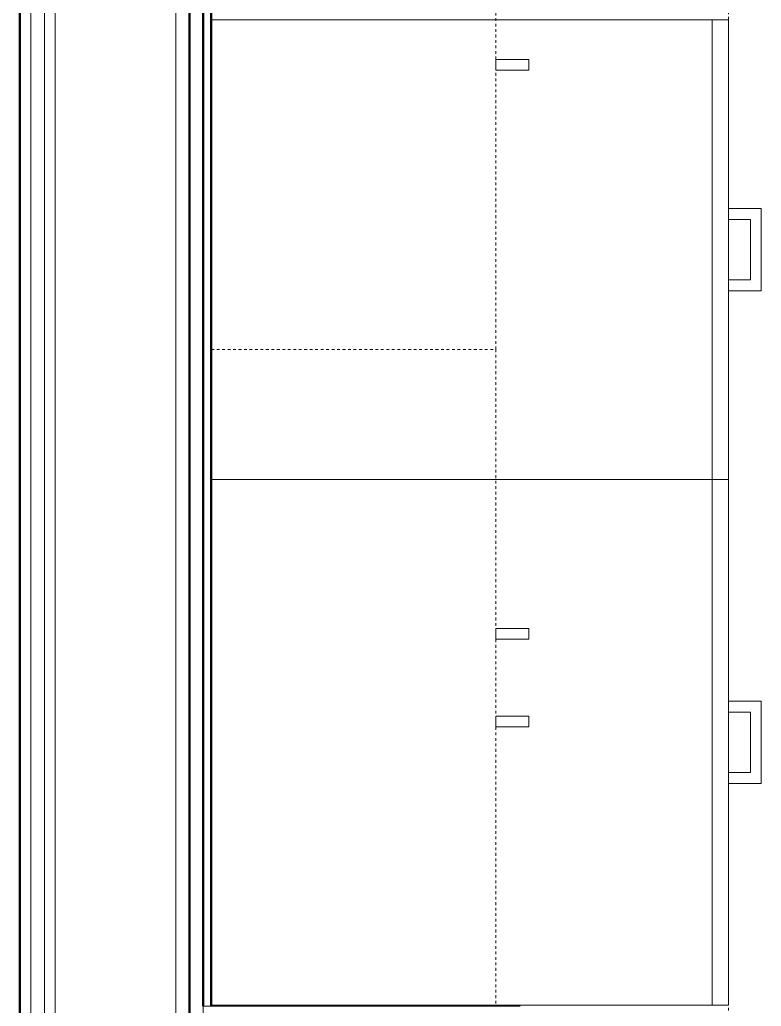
# Model space of a CAD drawing. Header units: inches. Extents: x -4217 to -1814, y 9706 to 12425.
# Drawn here: x -3410.3 to -3376.42, y 10721.8 to 10766.85 of the extents above; entities that cross this region are included whole.
import ezdxf

# ---------------------------------------------------------------- set-up
doc = ezdxf.new("R2010")
doc.units = ezdxf.units.IN
doc.header["$MEASUREMENT"] = 0
doc.linetypes.add('Dash', pattern=[0.25, 0.125, -0.125])
for name, color, linetype, lineweight in [('A-WALL', 113, 'Continuous', 13), ('A-WALL-3', 10, 'Continuous', 50), ('I-WALL-3', 2, 'Continuous', 50), ('Q-CASE-3', 250, 'Continuous', 9), ('Q-CASE-4', 250, 'Dash', 9), ('Q-CASE-HDLN-1', 250, 'Dash', 9)]:
    doc.layers.add(name, color=color, linetype=linetype, lineweight=lineweight)

msp = doc.modelspace()

# ---------------------------------------------------------------- linework, layer by layer
at = {"layer": 'A-WALL'}
for p, q in [((-3409.79874, 10450.9144), (-3409.79874, 10843.4144)), ((-3409.17374, 10451.5394), (-3409.17374, 10843.4144)), ((-3408.67374, 10452.0394), (-3408.67374, 10843.4144)), ((-3403.17374, 10457.5394), (-3403.17374, 10843.4144))]:
    msp.add_line(p, q, dxfattribs=at)
at = {"layer": 'A-WALL-3'}
for p, q in [((-3401.92374, 10806.19731), (-3401.92374, 10721.798)), ((-3401.54874, 10721.798), (-3401.54874, 10806.19731))]:
    msp.add_line(p, q, dxfattribs=at)
at = {"layer": 'I-WALL-3'}
for p, q in [((-3410.29874, 10843.4144), (-3410.29874, 10450.4144)), ((-3402.54874, 10458.1644), (-3402.54874, 10843.4144))]:
    msp.add_line(p, q, dxfattribs=at)
at = {"layer": 'Q-CASE-3'}
for p, q in [((-3378.67374, 10766.85361), (-3401.54874, 10766.85361)), ((-3378.67374, 10766.85361), (-3377.92374, 10766.85361)), ((-3378.67374, 10745.85361), (-3378.67374, 10766.85361)), ((-3377.92374, 10766.85361), (-3377.92374, 10745.85361)), ((-3388.54874, 10764.548), (-3388.54874, 10765.03644)), ((-3387.04948, 10765.03644), (-3388.54874, 10765.03644)), ((-3387.04948, 10764.548), (-3387.04948, 10765.03644)), ((-3388.54874, 10764.548), (-3387.04948, 10764.548)), ((-3377.92374, 10757.72923), (-3377.92374, 10758.22861)), ((-3376.42374, 10758.22861), (-3377.92374, 10758.22861)), ((-3376.42374, 10754.47861), (-3376.42374, 10758.22861)), ((-3377.92374, 10757.72923), (-3376.92311, 10757.72923)), ((-3376.92311, 10757.72923), (-3376.92311, 10754.97798)), ((-3377.92374, 10754.97798), (-3377.92374, 10754.47861)), ((-3376.92311, 10754.97798), (-3377.92374, 10754.97798)), ((-3377.92374, 10754.47861), (-3376.42374, 10754.47861)), ((-3378.67374, 10745.85361), (-3401.54874, 10745.85361)), ((-3401.54874, 10745.85361), (-3378.67374, 10745.85361)), ((-3378.67374, 10745.85361), (-3377.92374, 10745.85361)), ((-3378.67374, 10721.85361), (-3378.67374, 10745.85361)), ((-3377.92374, 10745.85361), (-3378.67374, 10745.85361)), ((-3377.92374, 10745.85361), (-3377.92374, 10721.85361)), ((-3388.54874, 10738.55955), (-3388.54874, 10739.048)), ((-3387.04948, 10739.048), (-3388.54874, 10739.048)), ((-3387.04948, 10738.55955), (-3387.04948, 10739.048)), ((-3388.54874, 10738.55955), (-3387.04948, 10738.55955)), ((-3377.92374, 10735.22923), (-3377.92374, 10735.72861)), ((-3376.42374, 10735.72861), (-3377.92374, 10735.72861)), ((-3376.42374, 10731.97861), (-3376.42374, 10735.72861)), ((-3388.54874, 10734.55955), (-3388.54874, 10735.048)), ((-3387.04948, 10735.048), (-3388.54874, 10735.048)), ((-3387.04948, 10734.55955), (-3387.04948, 10735.048)), ((-3377.92374, 10735.22923), (-3376.92311, 10735.22923)), ((-3376.92311, 10735.22923), (-3376.92311, 10732.47798)), ((-3388.54874, 10734.55955), (-3387.04948, 10734.55955)), ((-3377.92374, 10732.47798), (-3377.92374, 10731.97861)), ((-3376.92311, 10732.47798), (-3377.92374, 10732.47798)), ((-3377.92374, 10731.97861), (-3376.42374, 10731.97861)), ((-3401.92374, 10721.798), (-3387.43555, 10721.798)), ((-3401.92374, 10721.798), (-3401.92374, 10691.91611)), ((-3401.54874, 10721.85361), (-3378.67374, 10721.85361)), ((-3377.92374, 10721.85361), (-3378.67374, 10721.85361))]:
    msp.add_line(p, q, dxfattribs=at)
at = {"layer": 'Q-CASE-4'}
for p, q in [((-3401.54874, 10781.798), (-3401.54874, 10751.798)), ((-3388.54874, 10751.798), (-3388.54874, 10781.798)), ((-3401.54874, 10721.798), (-3401.54874, 10751.798)), ((-3401.54874, 10751.798), (-3388.54874, 10751.798)), ((-3401.54874, 10751.798), (-3388.54874, 10751.798)), ((-3388.54874, 10751.798), (-3388.54874, 10721.798)), ((-3388.54874, 10721.798), (-3401.54874, 10721.798))]:
    msp.add_line(p, q, dxfattribs=at)
at = {"layer": 'Q-CASE-HDLN-1'}
msp.add_line((-3377.92374, 10675.85361), (-3377.92374, 10806.19731), dxfattribs=at)

doc.saveas('drawing.dxf')
